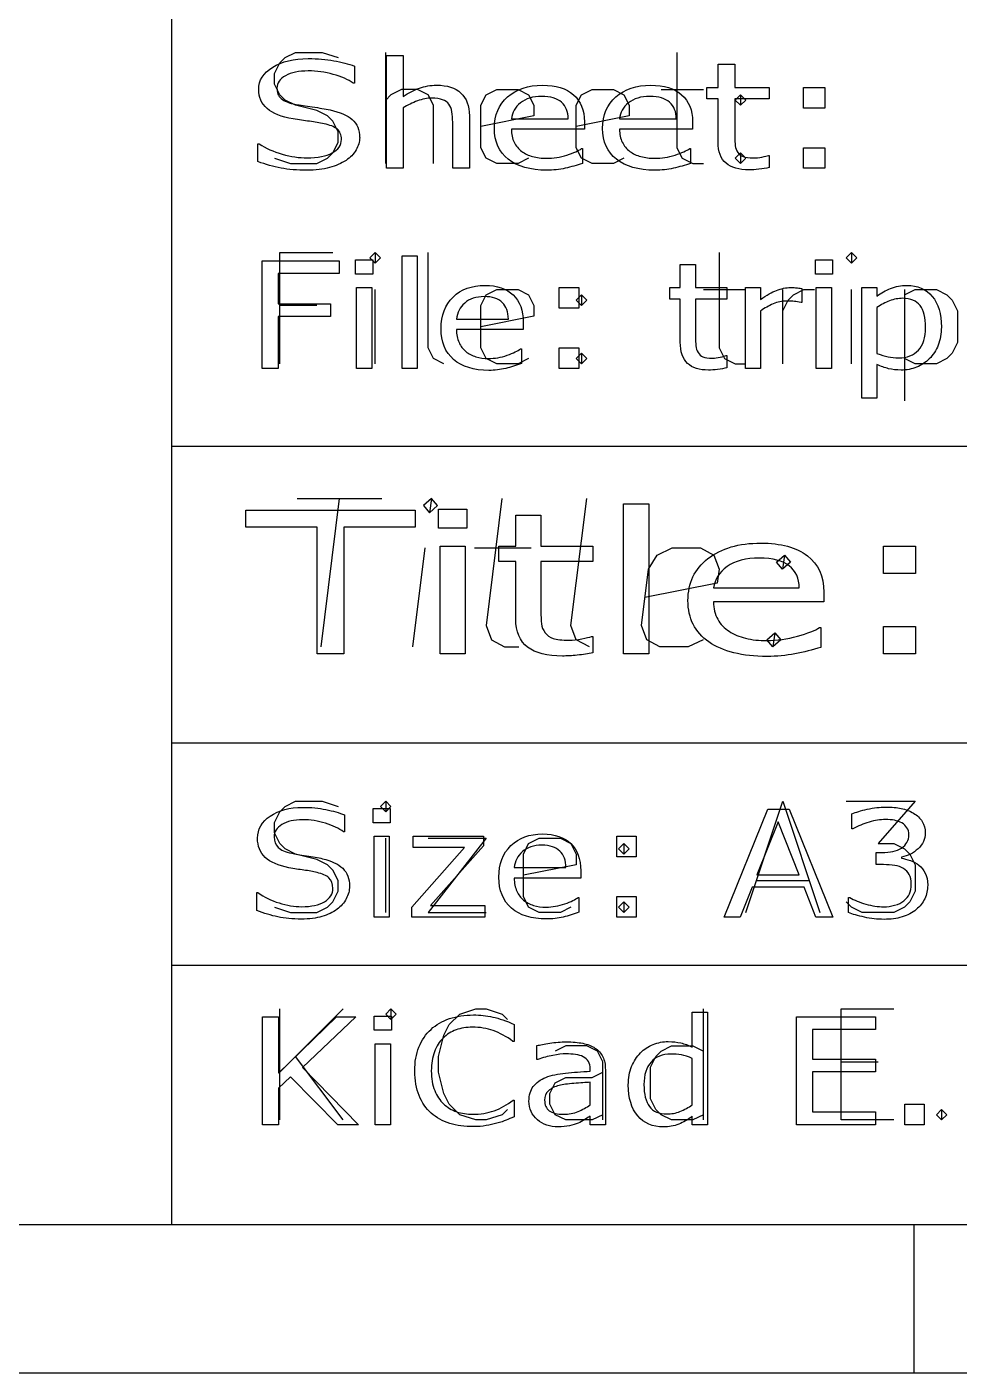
# Model space of a CAD drawing. Header units: millimetres. Extents: x 10 to 410, y 10 to 287.
# Drawn here: x 298.03 to 310.61, y 10 to 28.16 of the extents above; entities that cross this region are included whole.
import ezdxf

# ---------------------------------------------------------------- set-up
doc = ezdxf.new("R2010")
doc.units = ezdxf.units.MM
doc.layers.get('0').update_dxf_attribs({"linetype": 'CONTINUOUS'})

msp = doc.modelspace()

# ---------------------------------------------------------------- linework, layer by layer
at = {"color": 7}
for points in [[(10, 287.0022), (409.989, 287.0022), (409.989, 10), (10, 10)], [(12, 285.0022), (407.989, 285.0022), (407.989, 12), (12, 12)], [(299.989, 44), (407.989, 44), (407.989, 12), (299.989, 12)], [(308.79773, 27.0625), (308.51184, 27.0625), (308.51184, 27.34082), (308.79773, 27.34082)], [(308.79773, 26.25), (308.51184, 26.25), (308.51184, 26.52832), (308.79773, 26.52832)], [(303.29972, 23.54978), (303.09422, 23.54978), (303.09422, 25.06931), (303.29972, 25.06931)], [(302.24711, 24.83222), (301.42404, 24.83222), (301.42404, 24.42206), (302.13124, 24.42206), (302.13124, 24.25019), (301.42404, 24.25019), (301.42404, 23.54999), (301.20762, 23.54999), (301.20762, 25.00409), (302.24711, 25.00409)], [(302.69853, 24.82322), (302.46681, 24.82322), (302.46681, 25.01365), (302.69853, 25.01365)], [(308.90156, 24.82345), (308.66983, 24.82345), (308.66983, 25.01388), (308.90156, 25.01388)], [(302.68543, 23.54978), (302.47993, 23.54978), (302.47993, 24.6406), (302.68543, 24.6406)], [(305.47706, 24.36228), (305.21582, 24.36228), (305.21582, 24.6406), (305.47706, 24.6406)], [(308.88846, 23.55001), (308.68297, 23.55001), (308.68297, 24.64083), (308.88846, 24.64083)], [(310.15752, 24.1037)], [(310.36957, 24.1086)], [(305.47706, 23.54978), (305.21582, 23.54978), (305.21582, 23.8281), (305.47706, 23.8281)], [(303.26999, 21.40967), (302.30844, 21.40967), (302.30844, 19.70001), (301.95057, 19.70001), (301.95057, 21.40967), (300.98901, 21.40967), (300.98901, 21.63884), (303.26999, 21.63884)], [(303.96947, 21.39797), (303.58629, 21.39797), (303.58629, 21.65188), (303.96947, 21.65188)], [(306.42214, 19.70003), (306.08234, 19.70003), (306.08234, 21.7261), (306.42214, 21.7261)], [(303.94777, 19.70003), (303.60797, 19.70003), (303.60797, 21.15448), (303.94777, 21.15448)], [(310.02254, 20.78338), (309.59056, 20.78338), (309.59056, 21.15448), (310.02254, 21.15448)], [(310.02254, 19.70003), (309.59056, 19.70003), (309.59056, 20.07113), (310.02254, 20.07113)], [(302.93528, 17.42343), (302.70439, 17.42343), (302.70439, 17.61386), (302.93528, 17.61386)], [(308.90693, 16.15), (308.67712, 16.15), (308.51811, 16.55527), (307.81671, 16.55527), (307.6577, 16.15), (307.43878, 16.15), (308.02909, 17.6041), (308.31662, 17.6041)], [(308.45167, 16.72129), (308.16741, 17.43515), (307.88206, 16.72129)], [(302.92218, 16.15), (302.71743, 16.15), (302.71743, 17.24082), (302.92218, 17.24082)], [(304.20953, 16.15), (303.22714, 16.15), (303.22714, 16.28574), (303.93616, 17.0875), (303.24238, 17.0875), (303.24238, 17.24082), (304.19101, 17.24082), (304.19101, 17.10996), (303.47872, 16.30527), (304.20953, 16.30527)], [(306.25055, 16.9625), (305.99025, 16.9625), (305.99025, 17.24082), (306.25055, 17.24082)], [(302.38532, 16.56503)], [(306.25055, 16.15), (305.99025, 16.15), (305.99025, 16.42832), (306.25055, 16.42832)], [(302.50624, 13.35001), (302.22712, 13.35001), (301.58743, 13.99747), (301.4267, 13.84317), (301.4267, 13.35001), (301.21166, 13.35001), (301.21166, 14.80411), (301.4267, 14.80411), (301.4267, 14.04532), (302.21192, 14.80411), (302.47257, 14.80411), (301.75034, 14.12052)], [(302.95044, 14.62345), (302.72019, 14.62345), (302.72019, 14.81388), (302.95044, 14.81388)], [(309.47986, 13.35001), (308.41444, 13.35001), (308.41444, 14.80411), (309.47986, 14.80411), (309.47986, 14.63224), (308.62948, 14.63224), (308.62948, 14.2338), (309.47986, 14.2338), (309.47986, 14.06192), (308.62948, 14.06192), (308.62948, 13.52188), (309.47986, 13.52188)], [(302.93744, 13.35001), (302.73326, 13.35001), (302.73326, 14.44083), (302.93744, 14.44083)], [(305.63413, 13.61859)], [(307.01008, 13.61855)], [(310.13801, 13.35001), (309.87845, 13.35001), (309.87845, 13.62833), (310.13801, 13.62833)]]:
    msp.add_lwpolyline(points, close=True, dxfattribs=at)
for points in [[(301.3734, 26.3853), (301.5877, 26.3139), (301.9448, 26.3139), (302.0877, 26.3853), (302.1591, 26.4567), (302.2305, 26.5996), (302.2305, 26.7424), (302.1591, 26.8853), (302.0877, 26.9567), (301.9448, 27.0282), (301.6591, 27.0996), (301.5163, 27.171), (301.4448, 27.2424), (301.3734, 27.3853), (301.3734, 27.5282), (301.4448, 27.671), (301.5163, 27.7424), (301.6591, 27.8139), (302.0163, 27.8139), (302.2305, 27.7424)], [(302.8734, 26.3139), (302.8734, 27.8139)], [(306.802, 27.8139), (306.802, 26.5282), (306.8734, 26.3853), (307.0163, 26.3139), (307.1591, 26.3139)], [(302.45077, 27.62875), (302.45077, 27.40023), (302.43397, 27.40023)], [(303.10983, 27.06444), (303.10983, 26.24998), (302.88494, 26.24998), (302.88494, 27.76951), (303.10983, 27.76951), (303.10983, 27.21971)], [(307.35872, 26.60616), (307.35872, 27.18624), (307.2068, 27.18624), (307.2068, 27.34053), (307.35872, 27.34053), (307.35872, 27.65401), (307.5836, 27.65401), (307.5836, 27.34053), (308.04772, 27.34053), (308.04772, 27.18624), (307.5836, 27.18624), (307.5836, 26.68917)], [(303.5163, 26.3139), (303.5163, 27.0996), (303.4448, 27.2424), (303.302, 27.3139), (303.0877, 27.3139), (302.9448, 27.2424), (302.8734, 27.171)], [(304.802, 26.3853), (304.6591, 26.3139), (304.3734, 26.3139), (304.2305, 26.3853), (304.1591, 26.5282), (304.1591, 27.0996), (304.2305, 27.2424), (304.3734, 27.3139), (304.6591, 27.3139), (304.802, 27.2424), (304.8734, 27.0996), (304.8734, 26.9567), (304.1591, 26.8139)], [(306.0877, 26.3853), (305.9448, 26.3139), (305.6591, 26.3139), (305.5163, 26.3853), (305.4448, 26.5282), (305.4448, 27.0996), (305.5163, 27.2424), (305.6591, 27.3139), (305.9448, 27.3139), (306.0877, 27.2424), (306.1591, 27.0996), (306.1591, 26.9567), (305.4448, 26.8139)], [(306.5877, 27.3139), (307.1591, 27.3139)], [(307.6591, 27.2424), (307.7305, 27.171), (307.6591, 27.0996), (307.5877, 27.171), (307.6591, 27.2424), (307.6591, 27.0996)], [(304.00218, 26.95795), (304.00221, 26.25)], [(304.56921, 26.917), (305.33476, 26.91699)], [(305.55372, 26.876), (305.55367, 26.77637)], [(306.02856, 26.917), (306.79411, 26.91699)], [(307.01307, 26.876), (307.01302, 26.77637)], [(304.00221, 26.25), (303.77733, 26.25), (303.77733, 26.8711)], [(305.55367, 26.77637), (304.5692, 26.77637)], [(307.01302, 26.77637), (306.02855, 26.77637)], [(301.14925, 26.33975), (301.14925, 26.58193), (301.16605, 26.58193)], [(302.52247, 26.66489), (302.52253, 26.66504)], [(305.5154, 26.51662), (305.5274, 26.51662), (305.5274, 26.31643)], [(306.97475, 26.51662), (306.98675, 26.51662), (306.98675, 26.31643)], [(307.6591, 26.4567), (307.7305, 26.3853), (307.6591, 26.3139), (307.5877, 26.3853), (307.6591, 26.4567), (307.6591, 26.3139)], [(308.03598, 26.4246), (308.04798, 26.4246), (308.04772, 26.25977)], [(301.4448, 23.6139), (301.4448, 25.1139), (302.1591, 25.1139)], [(302.7305, 25.1139), (302.6591, 25.0424), (302.7305, 24.971), (302.802, 25.0424), (302.7305, 25.1139), (302.7305, 24.971)], [(303.6591, 23.6139), (303.5163, 23.6853), (303.4448, 23.8282), (303.4448, 25.1139)], [(307.3734, 25.1139), (307.3734, 23.8282), (307.4448, 23.6853), (307.5877, 23.6139), (307.7305, 23.6139)], [(309.1591, 25.1139), (309.0877, 25.0424), (309.1591, 24.971), (309.2305, 25.0424), (309.1591, 25.1139), (309.1591, 24.971)], [(306.84771, 23.90617), (306.84771, 24.48624), (306.7089, 24.48624), (306.7089, 24.64054), (306.84771, 24.64054), (306.84771, 24.95402), (307.0532, 24.95402), (307.0532, 24.64054), (307.4773, 24.64054), (307.4773, 24.48624), (307.0532, 24.48624), (307.0532, 23.98917)], [(302.7305, 23.6139), (302.7305, 24.6139)], [(304.802, 23.6853), (304.6591, 23.6139), (304.3734, 23.6139), (304.2305, 23.6853), (304.1591, 23.8282), (304.1591, 24.3996), (304.2305, 24.5424), (304.3734, 24.6139), (304.6591, 24.6139), (304.802, 24.5424), (304.8734, 24.3996), (304.8734, 24.2567), (304.1591, 24.1139)], [(305.5163, 24.5424), (305.5877, 24.471), (305.5163, 24.3996), (305.4448, 24.471), (305.5163, 24.5424), (305.5163, 24.3996)], [(307.1591, 24.6139), (307.7305, 24.6139)], [(307.931, 24.32454), (307.931, 23.55013), (307.7255, 23.55013), (307.7255, 24.64095), (307.931, 24.64095), (307.931, 24.47982)], [(308.2305, 23.6139), (308.2305, 24.6139)], [(308.2305, 24.3282), (308.302, 24.471), (308.3734, 24.5424), (308.5163, 24.6139), (308.6591, 24.6139)], [(308.48731, 24.62894), (308.4873, 24.44064)], [(309.1591, 23.6139), (309.1591, 24.6139)], [(309.5006, 23.60469), (309.5006, 23.14766), (309.2951, 23.14766), (309.2951, 24.64082), (309.5006, 24.64082), (309.5006, 24.52656)], [(309.8734, 24.6139), (309.8734, 23.1139)], [(309.8734, 24.5424), (310.0163, 24.6139), (310.302, 24.6139), (310.4448, 24.5424), (310.5163, 24.471), (310.5877, 24.3282), (310.5877, 23.8996), (310.5163, 23.7567), (310.4448, 23.6853), (310.302, 23.6139), (310.0163, 23.6139), (309.8734, 23.6853)], [(301.9448, 24.3996), (301.4448, 24.3996)], [(308.4873, 24.44064), (308.4764, 24.44064)], [(309.50059, 24.37222), (309.50059, 23.75405)], [(303.82873, 24.21679), (304.5283, 24.21677)], [(304.72829, 24.17578), (304.72832, 24.07615)], [(304.72832, 24.07615), (303.82875, 24.07615)], [(304.69335, 23.8164), (304.70425, 23.8164), (304.70425, 23.61621)], [(305.5163, 23.7567), (305.5877, 23.6853), (305.5163, 23.6139), (305.4448, 23.6853), (305.5163, 23.7567), (305.5163, 23.6139)], [(307.46601, 23.72451), (307.47691, 23.72451), (307.47732, 23.55978)], [(299.989, 22.5), (407.989, 22.5)], [(301.6807, 21.7956), (302.8236, 21.7956)], [(302.0022, 19.7956), (302.2522, 21.7956)], [(303.4903, 21.7956), (303.3831, 21.7003), (303.4664, 21.6051), (303.5736, 21.7003), (303.4903, 21.7956), (303.4664, 21.6051)], [(304.4426, 21.7956), (304.2283, 20.0813), (304.2998, 19.8908), (304.4783, 19.7956), (304.6688, 19.7956)], [(305.6212, 19.7956), (305.4426, 19.8908), (305.3712, 20.0813), (305.5855, 21.7956)], [(304.62736, 20.17524), (304.62736, 20.94869), (304.39782, 20.94869), (304.39782, 21.15442), (304.62736, 21.15442), (304.62736, 21.57239), (304.96716, 21.57239), (304.96716, 21.15442), (305.66844, 21.15442), (305.66844, 20.94869), (304.96716, 20.94869), (304.96716, 20.28592)], [(303.2403, 19.7956), (303.4069, 21.1289)], [(304.0736, 21.1289), (304.8355, 21.1289)], [(307.1569, 19.8908), (306.9545, 19.7956), (306.5736, 19.7956), (306.395, 19.8908), (306.3236, 20.0813), (306.4188, 20.8432), (306.5379, 21.0337), (306.7403, 21.1289), (307.1212, 21.1289), (307.2998, 21.0337), (307.3712, 20.8432), (307.3474, 20.6527), (306.3712, 20.4622)], [(308.2522, 21.0337), (308.3355, 20.9384), (308.2283, 20.8432), (308.145, 20.9384), (308.2522, 21.0337), (308.2283, 20.8432)], [(307.29693, 20.58937), (308.45369, 20.58937)], [(308.78443, 20.53469), (308.78445, 20.40187)], [(308.78445, 20.40187), (307.29693, 20.40187)], [(308.1212, 19.986), (308.2045, 19.8908), (308.0974, 19.7956), (308.0141, 19.8908), (308.1212, 19.986), (308.0974, 19.7956)], [(308.72657, 20.05552), (308.74467, 20.05552), (308.74467, 19.78859)], [(305.65013, 19.93304), (305.66823, 19.93304), (305.66844, 19.71303)], [(299.989, 18.5), (407.989, 18.5)], [(301.3734, 16.2853), (301.5877, 16.2139), (301.9448, 16.2139), (302.0877, 16.2853), (302.1591, 16.3567), (302.2305, 16.4996), (302.2305, 16.6424), (302.1591, 16.7853), (302.0877, 16.8567), (301.9448, 16.9282), (301.6591, 16.9996), (301.5163, 17.071), (301.4448, 17.1424), (301.3734, 17.2853), (301.3734, 17.4282), (301.4448, 17.571), (301.5163, 17.6424), (301.6591, 17.7139), (302.0163, 17.7139), (302.2305, 17.6424)], [(302.8734, 17.7139), (302.802, 17.6424), (302.8734, 17.571), (302.9448, 17.6424), (302.8734, 17.7139), (302.8734, 17.571)], [(307.7305, 16.2139), (308.2305, 17.7139), (308.7305, 16.2139)], [(309.0877, 17.7139), (310.0163, 17.7139), (309.5163, 17.1424), (309.7305, 17.1424), (309.8734, 17.071), (309.9448, 16.9996), (310.0163, 16.8567), (310.0163, 16.4996), (309.9448, 16.3567), (309.8734, 16.2853), (309.7305, 16.2139), (309.302, 16.2139), (309.1591, 16.2853), (309.0877, 16.3567)], [(302.31989, 17.52886), (302.31989, 17.30035), (302.30469, 17.30035)], [(309.17509, 17.33877), (309.16419, 17.33877), (309.16419, 17.54287)], [(302.8734, 16.2139), (302.8734, 17.2139)], [(303.4448, 17.2139), (304.2305, 17.2139), (303.4448, 16.2139), (304.2305, 16.2139)], [(305.3734, 16.2853), (305.2305, 16.2139), (304.9448, 16.2139), (304.802, 16.2853), (304.7305, 16.4282), (304.7305, 16.9996), (304.802, 17.1424), (304.9448, 17.2139), (305.2305, 17.2139), (305.3734, 17.1424), (305.4448, 16.9996), (305.4448, 16.8567), (304.7305, 16.7139)], [(306.0877, 17.1424), (306.1591, 17.071), (306.0877, 16.9996), (306.0163, 17.071), (306.0877, 17.1424), (306.0877, 16.9996)], [(309.59002, 16.85802), (309.49202, 16.85802), (309.49202, 17.02013), (309.56822, 17.02013)], [(309.83177, 16.95892), (309.83177, 16.94522)], [(304.60814, 16.817), (305.30519, 16.81699)], [(305.50457, 16.77597), (305.5045, 16.67636)], [(310.06593, 16.85052), (310.06575, 16.85019)], [(305.5045, 16.67636), (304.60815, 16.67636)], [(307.8734, 16.6424), (308.5877, 16.6424)], [(301.13501, 16.23984), (301.13501, 16.48203), (301.15021, 16.48203)], [(305.46971, 16.41661), (305.48061, 16.41661), (305.48061, 16.21641)], [(306.0877, 16.3567), (306.1591, 16.2853), (306.0877, 16.2139), (306.0163, 16.2853), (306.0877, 16.3567), (306.0877, 16.2139)], [(309.11722, 16.21155), (309.11722, 16.41565), (309.13352, 16.41565)], [(299.989, 15.5), (407.989, 15.5)], [(301.4448, 13.4139), (301.4448, 14.9139)], [(302.302, 14.9139), (301.4448, 14.0567)], [(302.9448, 14.9139), (302.8734, 14.8424), (302.9448, 14.771), (303.0163, 14.8424), (302.9448, 14.9139), (302.9448, 14.771)], [(304.5163, 13.5567), (304.4448, 13.4853), (304.2305, 13.4139), (304.0877, 13.4139), (303.8734, 13.4853), (303.7305, 13.6282), (303.6591, 13.771), (303.5877, 14.0567), (303.5877, 14.271), (303.6591, 14.5567), (303.7305, 14.6996), (303.8734, 14.8424), (304.0877, 14.9139), (304.2305, 14.9139), (304.4448, 14.8424), (304.5163, 14.771)], [(307.1591, 13.4139), (307.1591, 14.9139)], [(309.7305, 13.4139), (309.0163, 13.4139), (309.0163, 14.9139), (309.7305, 14.9139)], [(307.01021, 14.39682), (307.01021, 14.86948), (307.21439, 14.86948), (307.21434, 13.35001)], [(304.60678, 14.70256), (304.60678, 14.47307), (304.59048, 14.47307)], [(302.9448, 13.4139), (302.9448, 14.4139)], [(304.92497, 14.23095), (304.91407, 14.23095), (304.91407, 14.41747)], [(305.802, 13.4139), (305.802, 14.1996), (305.7305, 14.3424), (305.5877, 14.4139), (305.302, 14.4139), (305.1591, 14.3424)], [(307.1591, 13.4853), (307.0163, 13.4139), (306.7305, 13.4139), (306.5877, 13.4853), (306.5163, 13.5567), (306.4448, 13.6996), (306.4448, 14.1282), (306.5163, 14.271), (306.5877, 14.3424), (306.7305, 14.4139), (307.0163, 14.4139), (307.1591, 14.3424)], [(302.302, 13.4139), (301.6591, 14.271)], [(307.01016, 13.61856), (307.01016, 14.24454)], [(309.0163, 14.1996), (309.5163, 14.1996)], [(305.802, 13.4853), (305.6591, 13.4139), (305.302, 13.4139), (305.1591, 13.4853), (305.0877, 13.6282), (305.0877, 13.771), (305.1591, 13.9139), (305.302, 13.9853), (305.6591, 13.9853), (305.802, 14.0567)], [(305.63418, 14.07063), (305.63418, 14.09893)], [(305.83719, 14.0903), (305.83722, 13.35001)], [(305.63412, 13.61856), (305.63412, 13.92227)], [(304.59151, 13.6821), (304.60671, 13.6821), (304.60671, 13.45548)], [(305.83722, 13.35001), (305.63412, 13.35001), (305.63412, 13.46622)], [(307.21434, 13.35001), (307.01016, 13.35001), (307.01016, 13.46427)], [(310.3734, 13.5567), (310.4448, 13.4853), (310.3734, 13.4139), (310.302, 13.4853), (310.3734, 13.5567), (310.3734, 13.4139)], [(310, 12), (310, 10)]]:
    msp.add_lwpolyline(points, dxfattribs=at)
for points in [[(301.16008, 27.31434), (301.16008, 27.43608), (301.22308, 27.535687), (301.34908, 27.61316)], [(301.34908, 27.61316), (301.475073, 27.691287), (301.634963, 27.73035), (301.82875, 27.73035)], [(301.82875, 27.73035), (301.95395, 27.73035), (302.068783, 27.720583), (302.17325, 27.70105)], [(302.17325, 27.70105), (302.277717, 27.681517), (302.370223, 27.657417), (302.45077, 27.62875)], [(301.52128, 27.49884), (301.44472, 27.45584), (301.40644, 27.4005), (301.40644, 27.33282)], [(301.8275, 27.56334), (301.700707, 27.56334), (301.598633, 27.54184), (301.52128, 27.49884)], [(302.16602, 27.51644), (302.055973, 27.547707), (301.943133, 27.56334), (301.8275, 27.56334)], [(302.43397, 27.40023), (302.366183, 27.447097), (302.276867, 27.485833), (302.16602, 27.51644)], [(301.27372, 27.05555), (301.19796, 27.12195), (301.16008, 27.208213), (301.16008, 27.31434)], [(301.40644, 27.33282), (301.40644, 27.272287), (301.425573, 27.22476), (301.46384, 27.19024)], [(303.10983, 27.21971), (303.180003, 27.267243), (303.25257, 27.304353), (303.32753, 27.33104)], [(303.32753, 27.33104), (303.40249, 27.357707), (303.479447, 27.37104), (303.5584, 27.37104)], [(303.5584, 27.37104), (303.70274, 27.37104), (303.812787, 27.335557), (303.88854, 27.26459)], [(303.88854, 27.26459), (303.9643, 27.19363), (304.00218, 27.091417), (304.00218, 26.95795)], [(304.51901, 27.21389), (304.63863, 27.31871), (304.79573, 27.37112), (304.99031, 27.37112)], [(304.99031, 27.37112), (305.170537, 27.37112), (305.309297, 27.32815), (305.40659, 27.24221)], [(305.40659, 27.24221), (305.504677, 27.15627), (305.55372, 27.0342), (305.55372, 26.876)], [(305.97836, 27.21389), (306.09798, 27.31871), (306.25508, 27.37112), (306.44966, 27.37112)], [(306.44966, 27.37112), (306.629887, 27.37112), (306.768647, 27.32815), (306.86594, 27.24221)], [(306.86594, 27.24221), (306.964027, 27.15627), (307.01307, 27.0342), (307.01307, 26.876)], [(301.6254, 26.9159), (301.4675, 26.943233), (301.350273, 26.989783), (301.27372, 27.05555)], [(301.46384, 27.19024), (301.502107, 27.155707), (301.569493, 27.12934), (301.666, 27.11114)], [(301.666, 27.11114), (301.717, 27.102007), (301.789567, 27.09094), (301.8837, 27.07794)], [(301.8837, 27.07794), (301.9778, 27.06494), (302.057547, 27.051607), (302.12294, 27.03794)], [(303.30241, 27.15914), (303.235423, 27.134407), (303.17123, 27.10284), (303.10983, 27.06444)], [(303.495, 27.19624), (303.4336, 27.19624), (303.369403, 27.183873), (303.30241, 27.15914)], [(303.64093, 27.17574), (303.603463, 27.189407), (303.55482, 27.19624), (303.495, 27.19624)], [(303.72703, 27.11524), (303.707097, 27.142573), (303.678397, 27.16274), (303.64093, 27.17574)], [(303.76653, 27.01172), (303.75933, 27.055987), (303.746163, 27.090493), (303.72703, 27.11524)], [(304.34078, 26.78909), (304.34078, 26.96747), (304.40019, 27.10907), (304.51901, 27.21389)], [(304.69003, 27.13283), (304.619057, 27.074897), (304.578783, 27.002953), (304.56921, 26.917)], [(304.97831, 27.21973), (304.857897, 27.21973), (304.761803, 27.190763), (304.69003, 27.13283)], [(305.24506, 27.14063), (305.18686, 27.193363), (305.097943, 27.21973), (304.97831, 27.21973)], [(305.33476, 26.91699), (305.334093, 27.01335), (305.304193, 27.087897), (305.24506, 27.14063)], [(305.80013, 26.78909), (305.80013, 26.96747), (305.85954, 27.10907), (305.97836, 27.21389)], [(306.14938, 27.13283), (306.078407, 27.074897), (306.038133, 27.002953), (306.02856, 26.917)], [(306.43766, 27.21973), (306.317247, 27.21973), (306.221153, 27.190763), (306.14938, 27.13283)], [(306.70441, 27.14063), (306.64621, 27.193363), (306.557293, 27.21973), (306.43766, 27.21973)], [(306.79411, 26.91699), (306.793443, 27.01335), (306.763543, 27.087897), (306.70441, 27.14063)], [(301.84669, 26.8837), (301.77731, 26.892167), (301.703547, 26.9029), (301.6254, 26.9159)], [(302.04167, 26.8515), (301.98187, 26.8645), (301.916877, 26.875233), (301.84669, 26.8837)], [(302.12294, 27.03794), (302.25532, 27.009273), (302.355003, 26.96598), (302.42199, 26.90806)], [(302.42199, 26.90806), (302.488977, 26.850127), (302.52247, 26.76907), (302.52247, 26.66489)], [(303.77733, 26.8711), (303.77733, 26.921233), (303.77373, 26.968107), (303.76653, 27.01172)], [(302.21751, 26.7802), (302.179243, 26.8108), (302.12063, 26.834567), (302.04167, 26.8515)], [(302.27611, 26.63762), (302.27611, 26.702087), (302.256577, 26.749613), (302.21751, 26.7802)], [(304.52739, 26.37112), (304.402983, 26.469427), (304.34078, 26.60875), (304.34078, 26.78909)], [(304.5692, 26.77637), (304.5692, 26.70931), (304.581567, 26.650717), (304.6063, 26.60059)], [(305.98674, 26.37112), (305.862333, 26.469427), (305.80013, 26.60875), (305.80013, 26.78909)], [(306.02855, 26.77637), (306.02855, 26.70931), (306.040917, 26.650717), (306.06565, 26.60059)], [(301.16605, 26.58193), (301.256163, 26.52073), (301.36023, 26.47353), (301.47825, 26.44033)], [(302.1529, 26.45793), (302.23504, 26.502863), (302.27611, 26.56276), (302.27611, 26.63762)], [(302.52253, 26.66504), (302.52253, 26.608373), (302.506163, 26.552383), (302.47343, 26.49707)], [(304.6063, 26.60059), (304.631033, 26.551123), (304.664923, 26.510433), (304.70797, 26.47852)], [(305.31803, 26.42872), (305.410537, 26.458653), (305.476327, 26.487953), (305.5154, 26.51662)], [(306.06565, 26.60059), (306.090383, 26.551123), (306.124273, 26.510433), (306.16732, 26.47852)], [(306.77738, 26.42872), (306.869887, 26.458653), (306.935677, 26.487953), (306.97475, 26.51662)], [(307.46518, 26.31807), (307.394207, 26.377937), (307.35872, 26.473967), (307.35872, 26.60616)], [(307.5836, 26.68917), (307.5836, 26.631903), (307.585267, 26.58698), (307.5886, 26.5544)], [(307.5886, 26.5544), (307.591933, 26.522533), (307.6031, 26.4926), (307.6221, 26.4646)], [(301.46146, 26.25285), (301.359387, 26.272383), (301.255317, 26.30135), (301.14925, 26.33975)], [(301.47825, 26.44033), (301.596277, 26.40713), (301.707123, 26.39053), (301.81079, 26.39053)], [(301.81079, 26.39053), (301.957523, 26.39053), (302.07156, 26.412997), (302.1529, 26.45793)], [(302.33826, 26.35645), (302.27446, 26.314783), (302.1999, 26.282217), (302.11458, 26.25875)], [(302.47343, 26.49707), (302.441563, 26.441737), (302.396507, 26.394863), (302.33826, 26.35645)], [(305.04653, 26.22463), (304.824837, 26.22463), (304.65179, 26.27346), (304.52739, 26.37112)], [(304.70797, 26.47852), (304.749437, 26.447253), (304.79848, 26.42382), (304.8551, 26.40822)], [(304.8551, 26.40822), (304.9125, 26.39262), (304.9755, 26.38482), (305.0441, 26.38482)], [(305.0441, 26.38482), (305.135013, 26.38482), (305.226323, 26.399453), (305.31803, 26.42872)], [(306.50588, 26.22463), (306.284187, 26.22463), (306.11114, 26.27346), (305.98674, 26.37112)], [(306.16732, 26.47852), (306.208787, 26.447253), (306.25783, 26.42382), (306.31445, 26.40822)], [(306.31445, 26.40822), (306.37185, 26.39262), (306.43485, 26.38482), (306.50345, 26.38482)], [(306.50345, 26.38482), (306.594363, 26.38482), (306.685673, 26.399453), (306.77738, 26.42872)], [(307.6221, 26.4646), (307.639633, 26.438533), (307.663567, 26.419333), (307.6939, 26.407)], [(307.6939, 26.407), (307.724967, 26.395267), (307.772017, 26.3894), (307.83505, 26.3894)], [(307.83505, 26.3894), (307.871717, 26.3894), (307.909993, 26.393633), (307.94988, 26.4021)], [(307.94988, 26.4021), (307.989747, 26.411233), (308.018447, 26.418733), (308.03598, 26.4246)], [(301.80835, 26.22355), (301.679963, 26.22355), (301.564333, 26.233317), (301.46146, 26.25285)], [(302.11458, 26.25875), (302.030047, 26.235283), (301.92797, 26.22355), (301.80835, 26.22355)], [(305.29534, 26.25103), (305.216393, 26.23343), (305.133457, 26.22463), (305.04653, 26.22463)], [(305.5274, 26.31643), (305.45164, 26.290363), (305.374287, 26.268563), (305.29534, 26.25103)], [(306.75469, 26.25103), (306.675743, 26.23343), (306.592807, 26.22463), (306.50588, 26.22463)], [(306.98675, 26.31643), (306.91099, 26.290363), (306.833637, 26.268563), (306.75469, 26.25103)], [(307.77618, 26.22827), (307.63982, 26.22827), (307.536153, 26.258203), (307.46518, 26.31807)], [(307.90896, 26.23727), (307.859493, 26.23127), (307.815233, 26.22827), (307.77618, 26.22827)], [(308.04772, 26.25977), (308.005453, 26.250637), (307.9592, 26.243137), (307.90896, 26.23727)], [(303.61995, 24.08886), (303.61995, 24.267247), (303.674237, 24.40885), (303.78281, 24.51367)], [(303.78281, 24.51367), (303.892117, 24.618483), (304.03567, 24.67089), (304.21347, 24.67089)], [(304.20255, 24.51951), (304.092517, 24.51951), (304.00471, 24.490543), (303.93913, 24.43261)], [(304.4463, 24.44041), (304.3931, 24.493143), (304.31185, 24.51951), (304.20255, 24.51951)], [(304.21347, 24.67089), (304.378157, 24.67089), (304.50495, 24.627923), (304.59385, 24.54199)], [(304.59385, 24.54199), (304.683477, 24.45605), (304.72829, 24.33398), (304.72829, 24.17578)], [(307.931, 24.47982), (308.012613, 24.53842), (308.08439, 24.57976), (308.14633, 24.60384)], [(308.14633, 24.60384), (308.208997, 24.628573), (308.272757, 24.64094), (308.33761, 24.64094)], [(308.33761, 24.64094), (308.373343, 24.64094), (308.39921, 24.63994), (308.41521, 24.63794)], [(308.41521, 24.63794), (308.43121, 24.636607), (308.455243, 24.633607), (308.48731, 24.62894)], [(309.5006, 24.52656), (309.555267, 24.56756), (309.616477, 24.60174), (309.68423, 24.6291)], [(309.68423, 24.6291), (309.752723, 24.6571), (309.825593, 24.6711), (309.90284, 24.6711)], [(309.90284, 24.6711), (310.050033, 24.6711), (310.164437, 24.621297), (310.24605, 24.52169)], [(310.24605, 24.52169), (310.328397, 24.42273), (310.36957, 24.285033), (310.36957, 24.1086)], [(303.93913, 24.43261), (303.874263, 24.374677), (303.837463, 24.302737), (303.82873, 24.21679)], [(304.5283, 24.21677), (304.527633, 24.313123), (304.5003, 24.38767), (304.4463, 24.44041)], [(308.10151, 24.42124), (308.04251, 24.396507), (307.985673, 24.364273), (307.931, 24.32454)], [(308.28514, 24.45934), (308.22174, 24.45934), (308.16053, 24.44664), (308.10151, 24.42124)], [(308.3868, 24.45434), (308.3584, 24.457673), (308.324513, 24.45934), (308.28514, 24.45934)], [(308.4764, 24.44064), (308.4458, 24.447307), (308.415933, 24.451873), (308.3868, 24.45434)], [(309.67219, 24.46202), (309.612457, 24.43922), (309.555257, 24.409287), (309.50059, 24.37222)], [(309.85036, 24.49622), (309.79136, 24.49622), (309.73197, 24.48482), (309.67219, 24.46202)], [(310.08209, 24.39852), (310.031823, 24.463653), (309.95458, 24.49622), (309.85036, 24.49622)], [(310.15749, 24.1036), (310.15749, 24.235113), (310.132357, 24.33342), (310.08209, 24.39852)], [(303.79046, 23.67089), (303.676787, 23.769203), (303.61995, 23.908527), (303.61995, 24.08886)], [(303.82875, 24.07615), (303.82875, 24.00909), (303.84005, 23.950497), (303.86265, 23.90037)], [(307.0532, 23.98917), (307.0532, 23.931903), (307.054533, 23.886983), (307.0572, 23.85441)], [(310.06132, 23.79706), (310.125453, 23.866073), (310.15752, 23.968287), (310.15752, 24.1037)], [(310.36954, 24.1086), (310.36954, 24.02006), (310.35534, 23.939007), (310.32694, 23.86544)], [(303.86265, 23.90037), (303.88525, 23.850903), (303.916217, 23.810213), (303.95555, 23.7783)], [(304.513, 23.7285), (304.597533, 23.758433), (304.65765, 23.787733), (304.69335, 23.8164)], [(306.94501, 23.61808), (306.880143, 23.677947), (306.84771, 23.773977), (306.84771, 23.90617)], [(307.0572, 23.85441), (307.059867, 23.822477), (307.070067, 23.79251), (307.0878, 23.76451)], [(309.79352, 23.69355), (309.907927, 23.69355), (309.997193, 23.728053), (310.06132, 23.79706)], [(310.32694, 23.86544), (310.29854, 23.792527), (310.25846, 23.730677), (310.2067, 23.67989)], [(304.26484, 23.52441), (304.062267, 23.52441), (303.90414, 23.573237), (303.79046, 23.67089)], [(303.95555, 23.7783), (303.993417, 23.747033), (304.038233, 23.7236), (304.09, 23.708)], [(304.09, 23.708), (304.142467, 23.6924), (304.200033, 23.6846), (304.2627, 23.6846)], [(304.2627, 23.6846), (304.345767, 23.6846), (304.4292, 23.699233), (304.513, 23.7285)], [(304.70425, 23.61621), (304.635023, 23.590143), (304.56434, 23.568343), (304.4922, 23.55081)], [(307.2292, 23.52828), (307.104593, 23.52828), (307.009863, 23.558213), (306.94501, 23.61808)], [(307.0878, 23.76451), (307.1038, 23.738443), (307.125667, 23.719243), (307.1534, 23.70691)], [(307.1534, 23.70691), (307.1818, 23.695177), (307.224793, 23.68931), (307.28238, 23.68931)], [(307.28238, 23.68931), (307.315913, 23.68931), (307.35089, 23.693543), (307.38731, 23.70201)], [(307.38731, 23.70201), (307.423777, 23.711143), (307.45001, 23.718643), (307.46601, 23.72451)], [(309.50059, 23.75405), (309.558857, 23.73065), (309.60877, 23.714717), (309.65033, 23.70625)], [(309.6569, 23.54709), (309.6059, 23.55949), (309.5538, 23.57869), (309.5006, 23.60469)], [(309.65033, 23.70625), (309.692597, 23.697783), (309.740327, 23.69355), (309.79352, 23.69355)], [(310.2067, 23.67989), (310.158633, 23.63169), (310.101797, 23.594257), (310.03619, 23.56759)], [(304.4922, 23.55081), (304.420053, 23.53321), (304.344267, 23.52441), (304.26484, 23.52441)], [(307.35053, 23.53728), (307.30533, 23.53128), (307.264887, 23.52828), (307.2292, 23.52828)], [(307.47732, 23.55978), (307.43872, 23.550647), (307.396457, 23.543147), (307.35053, 23.53728)], [(309.8296, 23.52849), (309.7662, 23.52849), (309.708633, 23.53469), (309.6569, 23.54709)], [(310.03619, 23.56759), (309.971323, 23.541523), (309.90246, 23.52849), (309.8296, 23.52849)], [(307.221, 20.98522), (307.401747, 21.12498), (307.639123, 21.19486), (307.93313, 21.19486)], [(307.93313, 21.19486), (308.20545, 21.19486), (308.415113, 21.137567), (308.56212, 21.02298)], [(306.9517, 20.4188), (306.9517, 20.656653), (307.041467, 20.84546), (307.221, 20.98522)], [(307.91508, 20.99302), (307.733127, 20.99302), (307.58793, 20.95439), (307.47949, 20.87713)], [(308.31813, 20.88755), (308.23017, 20.957863), (308.09582, 20.99302), (307.91508, 20.99302)], [(308.45369, 20.58937), (308.452357, 20.717843), (308.40717, 20.817237), (308.31813, 20.88755)], [(308.56212, 21.02298), (308.710327, 20.908393), (308.78443, 20.74563), (308.78443, 20.53469)], [(307.47949, 20.87713), (307.372243, 20.799877), (307.31139, 20.703957), (307.29693, 20.58937)], [(307.23365, 19.86151), (307.045683, 19.992583), (306.9517, 20.178347), (306.9517, 20.4188)], [(307.29693, 20.40187), (307.29693, 20.312457), (307.315597, 20.23433), (307.35293, 20.16749)], [(304.78822, 19.79112), (304.68098, 19.870987), (304.62736, 19.999027), (304.62736, 20.17524)], [(304.96716, 20.28592), (304.96716, 20.209527), (304.969493, 20.14963), (304.97416, 20.10623)], [(307.35293, 20.16749), (307.390263, 20.10149), (307.441473, 20.047237), (307.50656, 20.00473)], [(304.97416, 20.10623), (304.978827, 20.063697), (304.995693, 20.023767), (305.02476, 19.98644)], [(305.02476, 19.98644), (305.051293, 19.951707), (305.08744, 19.926107), (305.1332, 19.90964)], [(307.50656, 20.00473), (307.569227, 19.963063), (307.64333, 19.93183), (307.72887, 19.91103)], [(308.42835, 19.93833), (308.568123, 19.978263), (308.66753, 20.017327), (308.72657, 20.05552)], [(305.25815, 19.67133), (305.052103, 19.67133), (304.89546, 19.71126), (304.78822, 19.79112)], [(305.1332, 19.90964), (305.1802, 19.89404), (305.251293, 19.88624), (305.34648, 19.88624)], [(305.34648, 19.88624), (305.40188, 19.88624), (305.459717, 19.891873), (305.51999, 19.90314)], [(305.51999, 19.90314), (305.580257, 19.915273), (305.623637, 19.92524), (305.65013, 19.93304)], [(308.01808, 19.66619), (307.6831, 19.66619), (307.421623, 19.731297), (307.23365, 19.86151)], [(307.72887, 19.91103), (307.81563, 19.890163), (307.91082, 19.87973), (308.01444, 19.87973)], [(308.01444, 19.87973), (308.151807, 19.87973), (308.289777, 19.899263), (308.42835, 19.93833)], [(305.45878, 19.68303), (305.384073, 19.67523), (305.317197, 19.67133), (305.25815, 19.67133)], [(305.66844, 19.71303), (305.604573, 19.700897), (305.534687, 19.690897), (305.45878, 19.68303)], [(308.39402, 19.70139), (308.274733, 19.677923), (308.14942, 19.66619), (308.01808, 19.66619)], [(308.74467, 19.78859), (308.630197, 19.753857), (308.513313, 19.72479), (308.39402, 19.70139)], [(301.31681, 17.51327), (301.43153, 17.591397), (301.57711, 17.63046), (301.75355, 17.63046)], [(301.75355, 17.63046), (301.867543, 17.63046), (301.9721, 17.620693), (302.06722, 17.60116)], [(309.37003, 17.60537), (309.456437, 17.624903), (309.539937, 17.63467), (309.62053, 17.63467)], [(309.62053, 17.63467), (309.699677, 17.63467), (309.76938, 17.62817), (309.82964, 17.61517)], [(309.82964, 17.61517), (309.889907, 17.60217), (309.944363, 17.581337), (309.99301, 17.55267)], [(301.14473, 17.21444), (301.14473, 17.336187), (301.20209, 17.435797), (301.31681, 17.51327)], [(301.7525, 17.46346), (301.637053, 17.46346), (301.544113, 17.44196), (301.47368, 17.39896)], [(302.06072, 17.41656), (301.96052, 17.447827), (301.85778, 17.46346), (301.7525, 17.46346)], [(302.06722, 17.60116), (302.162333, 17.581627), (302.246557, 17.557527), (302.31989, 17.52886)], [(309.16419, 17.54287), (309.215723, 17.56567), (309.284337, 17.586503), (309.37003, 17.60537)], [(309.39509, 17.43247), (309.317403, 17.410337), (309.24407, 17.379103), (309.17509, 17.33877)], [(309.6151, 17.46567), (309.54612, 17.46567), (309.472783, 17.454603), (309.39509, 17.43247)], [(309.73599, 17.45567), (309.70039, 17.462337), (309.660093, 17.46567), (309.6151, 17.46567)], [(309.83619, 17.42047), (309.80499, 17.437403), (309.77159, 17.449137), (309.73599, 17.45567)], [(309.99301, 17.55267), (310.045277, 17.521403), (310.08485, 17.483643), (310.11173, 17.43939)], [(310.11173, 17.43939), (310.138597, 17.395123), (310.15203, 17.343367), (310.15203, 17.28412)], [(301.47368, 17.39896), (301.40398, 17.356027), (301.36913, 17.300687), (301.36913, 17.23294)], [(302.30469, 17.30035), (302.242957, 17.347217), (302.161633, 17.385953), (302.06072, 17.41656)], [(304.56247, 17.11386), (304.671383, 17.21868), (304.814423, 17.27109), (304.99159, 17.27109)], [(304.99159, 17.27109), (305.155683, 17.27109), (305.282023, 17.22812), (305.37061, 17.14218)], [(309.83179, 17.08163), (309.897857, 17.123297), (309.93089, 17.183843), (309.93089, 17.26327)], [(309.90589, 17.35507), (309.889157, 17.381737), (309.865923, 17.403537), (309.83619, 17.42047)], [(309.93089, 17.26327), (309.93089, 17.298403), (309.922557, 17.329003), (309.90589, 17.35507)], [(310.15203, 17.28412), (310.15203, 17.203387), (310.120063, 17.132747), (310.05613, 17.0722)], [(301.2482, 16.95565), (301.17922, 17.02205), (301.14473, 17.108313), (301.14473, 17.21444)], [(301.36913, 17.23294), (301.36913, 17.172407), (301.386563, 17.124883), (301.42143, 17.09037)], [(301.42143, 17.09037), (301.456297, 17.055837), (301.51765, 17.02947), (301.60549, 17.01127)], [(304.40019, 16.68906), (304.40019, 16.867447), (304.454283, 17.009047), (304.56247, 17.11386)], [(304.98062, 17.11972), (304.87098, 17.11972), (304.783487, 17.090753), (304.71814, 17.03282)], [(305.22349, 17.04062), (305.17049, 17.093353), (305.089533, 17.11972), (304.98062, 17.11972)], [(305.37061, 17.14218), (305.459917, 17.056247), (305.50457, 16.934177), (305.50457, 16.77597)], [(309.56822, 17.02013), (309.678587, 17.02013), (309.766443, 17.04063), (309.83179, 17.08163)], [(310.05613, 17.0722), (309.992997, 17.012333), (309.91821, 16.974573), (309.83177, 16.95892)], [(301.5684, 16.816), (301.424633, 16.843333), (301.3179, 16.889883), (301.2482, 16.95565)], [(301.60549, 17.01127), (301.651957, 17.002137), (301.71803, 16.99107), (301.80371, 16.97807)], [(301.80371, 16.97807), (301.88939, 16.96507), (301.961997, 16.951737), (302.02153, 16.93807)], [(302.02153, 16.93807), (302.142063, 16.909403), (302.232827, 16.86611), (302.29382, 16.80819)], [(304.71814, 17.03282), (304.65354, 16.974887), (304.616873, 16.902947), (304.60814, 16.817)], [(305.30519, 16.81699), (305.304523, 16.913343), (305.27729, 16.987887), (305.22349, 17.04062)], [(309.83177, 16.94522), (309.866637, 16.939887), (309.906573, 16.92882), (309.95158, 16.91202)], [(309.95158, 16.91202), (309.99658, 16.895753), (310.034697, 16.875253), (310.06593, 16.85052)], [(301.76989, 16.7838), (301.70669, 16.792267), (301.639527, 16.803), (301.5684, 16.816)], [(301.94741, 16.7516), (301.892943, 16.7646), (301.83377, 16.775333), (301.76989, 16.7838)], [(302.10752, 16.6803), (302.072653, 16.7109), (302.019283, 16.734667), (301.94741, 16.7516)], [(302.29382, 16.80819), (302.35482, 16.750257), (302.38532, 16.669203), (302.38532, 16.56503)], [(309.74032, 16.84632), (309.693853, 16.85412), (309.643753, 16.85802), (309.59002, 16.85802)], [(309.85903, 16.80532), (309.826363, 16.82552), (309.786793, 16.839187), (309.74032, 16.84632)], [(309.93523, 16.72422), (309.917097, 16.758753), (309.891697, 16.785787), (309.85903, 16.80532)], [(309.96353, 16.59531), (309.96353, 16.647377), (309.954097, 16.690347), (309.93523, 16.72422)], [(310.06575, 16.85019), (310.100617, 16.82219), (310.129317, 16.787033), (310.15185, 16.74472)], [(310.15185, 16.74472), (310.174383, 16.702387), (310.18565, 16.6477), (310.18565, 16.58066)], [(302.04874, 16.35803), (302.123527, 16.402963), (302.16092, 16.46286), (302.16092, 16.53772)], [(302.16092, 16.53772), (302.16092, 16.602187), (302.14312, 16.649713), (302.10752, 16.6803)], [(302.38527, 16.56504), (302.38527, 16.508373), (302.370403, 16.452383), (302.34067, 16.39707)], [(304.5701, 16.27109), (304.456827, 16.369397), (304.40019, 16.50872), (304.40019, 16.68906)], [(304.60815, 16.67636), (304.60815, 16.609307), (304.619417, 16.550713), (304.64195, 16.50058)], [(309.93843, 16.46445), (309.955163, 16.498983), (309.96353, 16.542603), (309.96353, 16.59531)], [(310.18565, 16.58066), (310.18565, 16.51426), (310.172217, 16.453387), (310.14535, 16.39804)], [(301.15021, 16.48203), (301.232263, 16.42083), (301.32702, 16.37363), (301.43448, 16.34043)], [(301.73725, 16.29063), (301.87085, 16.29063), (301.97468, 16.313097), (302.04874, 16.35803)], [(302.34067, 16.39707), (302.311603, 16.341737), (302.27058, 16.29486), (302.2176, 16.25644)], [(304.64195, 16.50058), (304.664483, 16.451113), (304.69535, 16.410423), (304.73455, 16.37851)], [(304.73455, 16.37851), (304.772283, 16.347243), (304.816937, 16.32381), (304.86851, 16.30821)], [(305.29, 16.32871), (305.374227, 16.358643), (305.43413, 16.387943), (305.46971, 16.41661)], [(309.13352, 16.41565), (309.195253, 16.379183), (309.267863, 16.348917), (309.35135, 16.32485)], [(309.73908, 16.30925), (309.790613, 16.322917), (309.832363, 16.343083), (309.86433, 16.36975)], [(309.86433, 16.36975), (309.89773, 16.398417), (309.92243, 16.429983), (309.93843, 16.46445)], [(310.14535, 16.39804), (310.118483, 16.342707), (310.080727, 16.29453), (310.03208, 16.25351)], [(301.41927, 16.15294), (301.32633, 16.172473), (301.231577, 16.20144), (301.13501, 16.23984)], [(301.43448, 16.34043), (301.54194, 16.30723), (301.642863, 16.29063), (301.73725, 16.29063)], [(302.2176, 16.25644), (302.159533, 16.214773), (302.091643, 16.18224), (302.01393, 16.15884)], [(305.04278, 16.12461), (304.840927, 16.12461), (304.683367, 16.173437), (304.5701, 16.27109)], [(304.86851, 16.30821), (304.920777, 16.29261), (304.978137, 16.28481), (305.04059, 16.28481)], [(305.04059, 16.28481), (305.123363, 16.28481), (305.2065, 16.299443), (305.29, 16.32871)], [(305.48061, 16.21641), (305.41163, 16.190343), (305.3412, 16.168543), (305.26932, 16.15101)], [(309.33177, 16.14905), (309.244643, 16.167917), (309.173127, 16.18875), (309.11722, 16.21155)], [(309.35135, 16.32485), (309.43485, 16.300783), (309.515443, 16.28875), (309.59313, 16.28875)], [(309.59313, 16.28875), (309.638863, 16.28875), (309.687513, 16.295583), (309.73908, 16.30925)], [(310.03208, 16.25351), (309.977613, 16.20791), (309.913357, 16.174057), (309.83931, 16.15195)], [(301.73511, 16.12364), (301.618217, 16.12364), (301.512937, 16.133407), (301.41927, 16.15294)], [(302.01393, 16.15884), (301.936963, 16.135373), (301.844023, 16.12364), (301.73511, 16.12364)], [(305.26932, 16.15101), (305.197433, 16.13341), (305.12192, 16.12461), (305.04278, 16.12461)], [(309.59752, 16.11975), (309.507487, 16.11975), (309.418903, 16.129517), (309.33177, 16.14905)], [(309.83931, 16.15195), (309.765977, 16.130483), (309.68538, 16.11975), (309.59752, 16.11975)], [(303.48488, 14.63613), (303.553667, 14.699263), (303.63657, 14.74744), (303.73359, 14.78066)], [(303.73359, 14.78066), (303.831337, 14.81386), (303.93958, 14.83046), (304.05832, 14.83046)], [(304.05832, 14.83046), (304.145207, 14.83046), (304.23173, 14.821027), (304.31789, 14.80216)], [(304.31789, 14.80216), (304.40477, 14.783293), (304.501067, 14.750093), (304.60678, 14.70256)], [(303.32197, 14.39687), (303.359637, 14.491277), (303.41394, 14.57103), (303.48488, 14.63613)], [(303.82263, 14.62935), (303.757497, 14.605883), (303.699213, 14.569097), (303.64778, 14.51899)], [(304.04419, 14.66545), (303.962377, 14.66545), (303.888523, 14.653417), (303.82263, 14.62935)], [(304.32548, 14.61955), (304.237873, 14.65015), (304.14411, 14.66545), (304.04419, 14.66545)], [(304.59048, 14.47307), (304.50142, 14.540123), (304.413087, 14.58895), (304.32548, 14.61955)], [(303.26547, 14.07558), (303.26547, 14.195373), (303.284303, 14.30247), (303.32197, 14.39687)], [(303.64778, 14.51899), (303.597847, 14.47019), (303.558747, 14.408343), (303.53048, 14.33345)], [(304.91407, 14.41747), (304.95387, 14.42727), (305.011433, 14.438003), (305.08676, 14.44967)], [(305.08676, 14.44967), (305.16206, 14.461403), (305.236273, 14.46727), (305.3094, 14.46727)], [(305.3094, 14.46727), (305.39484, 14.46727), (305.469053, 14.46077), (305.53204, 14.44777)], [(305.53204, 14.44777), (305.595773, 14.43537), (305.6508, 14.41387), (305.69712, 14.38327)], [(305.69712, 14.38327), (305.74272, 14.353337), (305.777477, 14.3146), (305.80139, 14.26706)], [(306.3097, 14.31874), (306.3589, 14.368207), (306.4161, 14.405967), (306.4813, 14.43202)], [(306.4813, 14.43202), (306.547167, 14.458087), (306.615227, 14.47112), (306.68548, 14.47112)], [(306.68548, 14.47112), (306.749213, 14.47112), (306.805687, 14.46492), (306.8549, 14.45252)], [(306.8549, 14.45252), (306.904167, 14.440787), (306.955937, 14.42222), (307.01021, 14.39682)], [(303.53048, 14.33345), (303.502947, 14.25923), (303.48918, 14.17329), (303.48918, 14.07563)], [(305.12914, 14.28565), (305.063273, 14.27325), (304.995217, 14.255017), (304.92497, 14.23095)], [(305.30834, 14.30515), (305.25474, 14.30515), (305.195007, 14.29865), (305.12914, 14.28565)], [(305.43541, 14.29715), (305.394877, 14.302483), (305.35252, 14.30515), (305.30834, 14.30515)], [(305.53968, 14.26685), (305.51068, 14.28185), (305.475923, 14.29195), (305.43541, 14.29715)], [(305.60918, 14.20245), (305.593247, 14.229783), (305.57008, 14.25125), (305.53968, 14.26685)], [(305.63418, 14.09893), (305.63418, 14.140597), (305.625847, 14.175103), (305.60918, 14.20245)], [(305.80139, 14.26706), (305.825257, 14.219527), (305.83719, 14.160607), (305.83719, 14.0903)], [(306.19024, 14.13417), (306.219907, 14.206437), (306.259727, 14.26796), (306.3097, 14.31874)], [(306.45301, 14.19572), (306.389277, 14.124107), (306.35741, 14.022543), (306.35741, 13.89103)], [(306.72018, 14.30314), (306.605787, 14.30314), (306.51673, 14.267333), (306.45301, 14.19572)], [(306.86246, 14.29044), (306.818993, 14.298907), (306.771567, 14.30314), (306.72018, 14.30314)], [(307.01016, 14.24454), (306.95516, 14.266673), (306.905927, 14.281973), (306.86246, 14.29044)], [(303.32407, 13.74258), (303.285003, 13.83828), (303.26547, 13.94928), (303.26547, 14.07558)], [(303.48918, 14.07563), (303.48918, 13.973417), (303.50438, 13.885527), (303.53478, 13.81196)], [(304.86525, 13.86654), (304.90505, 13.91794), (304.961527, 13.958303), (305.03468, 13.98763)], [(305.03468, 13.98763), (305.108533, 14.016897), (305.197227, 14.036763), (305.30076, 14.04723)], [(305.30076, 14.04723), (305.4043, 14.05763), (305.51544, 14.06543), (305.63418, 14.07063)], [(306.14674, 13.8871), (306.14674, 13.979547), (306.16124, 14.061903), (306.19024, 14.13417)], [(303.53478, 13.81196), (303.565913, 13.738393), (303.605737, 13.6785), (303.65425, 13.63228)], [(304.80655, 13.66635), (304.80655, 13.74903), (304.826117, 13.81576), (304.86525, 13.86654)], [(305.07154, 13.80907), (305.03534, 13.777803), (305.01724, 13.73451), (305.01724, 13.67919)], [(305.21382, 13.87937), (305.155153, 13.86437), (305.107727, 13.840937), (305.07154, 13.80907)], [(305.41365, 13.90767), (305.329663, 13.901003), (305.263053, 13.89157), (305.21382, 13.87937)], [(305.63412, 13.92227), (305.571853, 13.918937), (305.498363, 13.91407), (305.41365, 13.90767)], [(306.27381, 13.47011), (306.189097, 13.57037), (306.14674, 13.709367), (306.14674, 13.8871)], [(306.35741, 13.89103), (306.35741, 13.761477), (306.38201, 13.662847), (306.43121, 13.59514)], [(303.48698, 13.50723), (303.417473, 13.569097), (303.36317, 13.647547), (303.32407, 13.74258)], [(303.65425, 13.63228), (303.704917, 13.58408), (303.763923, 13.54827), (303.83127, 13.52485)], [(304.33738, 13.53855), (304.42788, 13.570417), (304.51259, 13.618267), (304.59151, 13.6821)], [(304.92059, 13.41732), (304.844563, 13.482453), (304.80655, 13.565463), (304.80655, 13.66635)], [(305.01724, 13.67919), (305.01724, 13.616723), (305.03824, 13.569523), (305.08024, 13.53759)], [(305.46905, 13.52779), (305.52845, 13.55319), (305.583477, 13.583457), (305.63413, 13.61859)], [(306.84391, 13.52875), (306.90331, 13.552217), (306.9587, 13.58215), (307.01008, 13.61855)], [(303.73678, 13.36758), (303.641207, 13.397513), (303.55794, 13.444063), (303.48698, 13.50723)], [(303.83127, 13.52485), (303.89933, 13.50205), (303.97101, 13.49065), (304.04631, 13.49065)], [(304.04631, 13.49065), (304.14985, 13.49065), (304.246873, 13.506617), (304.33738, 13.53855)], [(304.60671, 13.45548), (304.56691, 13.43988), (304.530707, 13.425247), (304.4981, 13.41158)], [(305.08024, 13.53759), (305.12224, 13.506323), (305.186317, 13.49069), (305.27247, 13.49069)], [(305.27247, 13.49069), (305.34415, 13.49069), (305.409677, 13.503057), (305.46905, 13.52779)], [(305.63412, 13.46622), (305.615987, 13.455153), (305.591387, 13.43952), (305.56032, 13.41932)], [(306.61918, 13.31972), (306.474373, 13.31972), (306.35925, 13.36985), (306.27381, 13.47011)], [(306.43121, 13.59514), (306.48041, 13.52808), (306.55933, 13.49455), (306.66797, 13.49455)], [(306.66797, 13.49455), (306.725903, 13.49455), (306.78455, 13.50595), (306.84391, 13.52875)], [(307.01016, 13.46427), (306.951493, 13.41867), (306.890313, 13.383187), (306.82662, 13.35782)], [(304.05716, 13.32368), (303.939867, 13.32368), (303.833073, 13.338313), (303.73678, 13.36758)], [(304.22767, 13.33738), (304.17627, 13.328247), (304.119433, 13.32368), (304.05716, 13.32368)], [(304.37212, 13.36858), (304.32792, 13.35618), (304.27977, 13.34578), (304.22767, 13.33738)], [(304.4981, 13.41158), (304.466233, 13.397913), (304.42424, 13.38358), (304.37212, 13.36858)], [(305.19862, 13.31972), (305.089293, 13.31972), (304.996617, 13.352253), (304.92059, 13.41732)], [(305.35393, 13.33532), (305.309797, 13.32492), (305.258027, 13.31972), (305.19862, 13.31972)], [(305.47122, 13.37242), (305.43722, 13.35742), (305.398123, 13.345053), (305.35393, 13.33532)], [(305.56032, 13.41932), (305.52992, 13.399787), (305.50022, 13.384153), (305.47122, 13.37242)], [(306.82662, 13.35782), (306.762887, 13.33242), (306.69374, 13.31972), (306.61918, 13.31972)]]:
    msp.add_open_spline(points, degree=3, dxfattribs=at)

doc.saveas('drawing.dxf')
